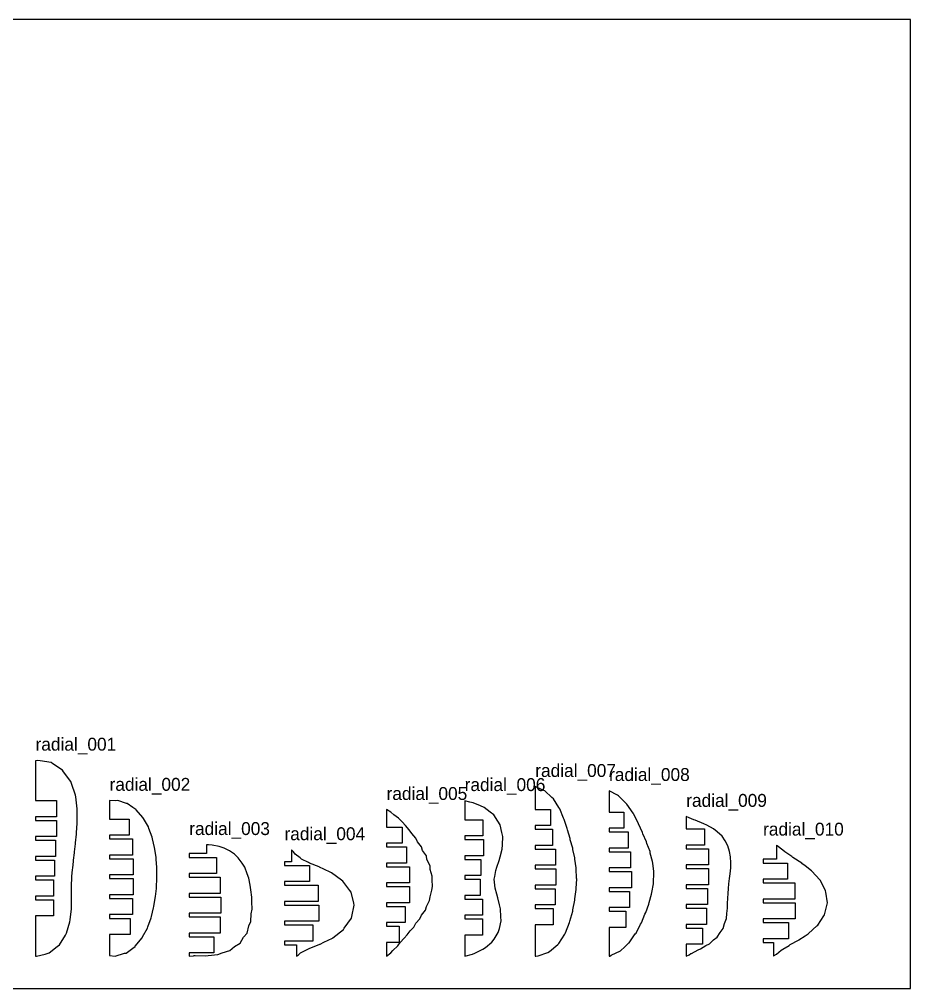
# Model space of a CAD drawing. Header units: metres. Extents: x 0 to 600, y 0 to 300.
# Drawn here: x 324.1 to 600, y 0 to 300 of the extents above; entities that cross this region are included whole.
import ezdxf

# ---------------------------------------------------------------- set-up
doc = ezdxf.new("R2010")
doc.units = ezdxf.units.M

msp = doc.modelspace()

# ---------------------------------------------------------------- linework, layer by layer
at = {"layer": 'radial_001'}
for p, q in [((329.620901, 70.657818), (329.060022, 70.515674)), ((329.060022, 70.515674), (329.060022, 58.22056)), ((330.464667, 70.458354), (329.620901, 70.657818)), ((333.860228, 69.986688), (330.464667, 70.458354)), ((334.404659, 69.56778), (333.860228, 69.986688)), ((337.448438, 67.664497), (334.404659, 69.56778)), ((337.771467, 67.134414), (337.448438, 67.664497)), ((340.005778, 64.091891), (337.771467, 67.134414)), ((340.16379, 63.527364), (340.005778, 64.091891)), ((341.449943, 59.877755), (340.16379, 63.527364)), ((329.060022, 58.22056), (335.519335, 58.22056)), ((335.519335, 58.22056), (335.519335, 53.22056)), ((341.500223, 59.336846), (341.449943, 59.877755)), ((341.982671, 55.608746), (341.500223, 59.336846)), ((341.957383, 51.673544), (341.983637, 55.126783)), ((341.983637, 55.126783), (341.982671, 55.608746)), ((335.519335, 53.22056), (329.060022, 53.22056)), ((329.060022, 53.22056), (329.060022, 52.077933)), ((329.060022, 52.077933), (335.51024, 52.077933)), ((335.51024, 52.077933), (335.51024, 47.077933)), ((341.706267, 48.206957), (341.952965, 51.256486)), ((341.952965, 51.256486), (341.957383, 51.673544)), ((341.710334, 47.837004), (341.706267, 48.206957)), ((335.51024, 47.077933), (329.060022, 47.077933)), ((329.060022, 47.077933), (329.060022, 45.935307)), ((329.060022, 45.935307), (335.21713, 45.935307)), ((335.21713, 45.935307), (335.21713, 40.935307)), ((341.421796, 44.806352), (341.421999, 45.152717)), ((341.421999, 45.152717), (341.710334, 47.837004)), ((340.863121, 39.773208), (341.12509, 42.042743)), ((341.12509, 42.042743), (341.148999, 42.380402)), ((341.148999, 42.380402), (341.421796, 44.806352)), ((335.21713, 40.935307), (329.060022, 40.935307)), ((329.060022, 40.935307), (329.060022, 39.79268)), ((329.060022, 39.79268), (334.910758, 39.79268)), ((334.910758, 39.79268), (334.910758, 34.79268)), ((340.565678, 37.242809), (340.808404, 39.438697)), ((340.808404, 39.438697), (340.863121, 39.773208)), ((340.321453, 34.688588), (340.493627, 36.905984)), ((340.493627, 36.905984), (340.565678, 37.242809)), ((334.910758, 34.79268), (329.060022, 34.79268)), ((329.060022, 34.79268), (329.060022, 33.650054)), ((329.060022, 33.650054), (334.653437, 33.650054)), ((334.653437, 33.650054), (334.653437, 28.650054)), ((340.213343, 31.957848), (340.260383, 34.333314)), ((340.260383, 34.333314), (340.321453, 34.688588)), ((340.184926, 31.555111), (340.213343, 31.957848)), ((340.240087, 28.864352), (340.184926, 31.555111)), ((334.653437, 28.650054), (329.060022, 28.650054)), ((329.060022, 28.650054), (329.060022, 27.507427)), ((329.060022, 27.507427), (334.645836, 27.507427)), ((334.645836, 27.507427), (334.645836, 22.507427)), ((340.227455, 25.284493), (340.233308, 28.385562)), ((340.233308, 28.385562), (340.240087, 28.864352)), ((339.831839, 21.286764), (340.191317, 24.721033)), ((340.191317, 24.721033), (340.227455, 25.284493)), ((334.645836, 22.507427), (329.060022, 22.507427)), ((329.060022, 22.507427), (329.060022, 10.025899)), ((339.689639, 20.658511), (339.831839, 21.286764)), ((338.661756, 17.206086), (339.689639, 20.658511)), ((336.45915, 13.595418), (338.32206, 16.559201)), ((338.32206, 16.559201), (338.661756, 17.206086)), ((333.241151, 11.054313), (335.798595, 13.006253)), ((335.798595, 13.006253), (336.45915, 13.595418)), ((329.060022, 10.025899), (329.323102, 10)), ((329.323102, 10), (332.014427, 10.667447)), ((332.014427, 10.667447), (333.241151, 11.054313))]:
    msp.add_line(p, q, dxfattribs=at)
at = {"layer": 'radial_002'}
for p, q in [((353.768889, 58.084907), (351.983637, 58.176688)), ((351.983637, 58.176688), (351.983637, 52.462589)), ((354.503012, 58.224809), (353.768889, 58.084907)), ((357.253864, 57.269227), (354.503012, 58.224809)), ((357.467167, 57.25608), (357.253864, 57.269227)), ((359.23215, 56.029731), (357.467167, 57.25608)), ((360.126018, 55.428822), (359.23215, 56.029731)), ((360.199565, 55.332745), (360.126018, 55.428822)), ((362.331559, 52.981938), (360.199565, 55.332745)), ((351.983637, 52.462589), (358.010889, 52.462589)), ((358.010889, 52.462589), (358.010889, 47.462589)), ((362.480832, 52.660402), (362.331559, 52.981938)), ((364.010759, 50.056908), (362.480832, 52.660402)), ((364.143051, 49.601217), (364.010759, 50.056908)), ((365.174208, 46.905419), (364.143051, 49.601217)), ((358.010889, 47.462589), (351.983637, 47.462589)), ((351.983637, 47.462589), (351.983637, 46.319963)), ((351.983637, 46.319963), (359.123735, 46.319963)), ((359.123735, 46.319963), (359.123735, 41.319963)), ((365.275549, 46.398083), (365.174208, 46.905419)), ((365.920408, 43.71411), (365.275549, 46.398083)), ((366.003764, 43.201655), (365.920408, 43.71411)), ((366.36632, 40.578426), (366.003764, 43.201655)), ((359.123735, 41.319963), (351.983637, 41.319963)), ((351.983637, 41.319963), (351.983637, 40.177336)), ((351.983637, 40.177336), (359.317597, 40.177336)), ((359.317597, 40.177336), (359.317597, 35.177336)), ((366.435347, 40.073774), (366.36632, 40.578426)), ((366.598187, 37.516891), (366.435347, 40.073774)), ((366.638853, 37.018868), (366.598187, 37.516891)), ((366.656194, 34.505304), (366.638853, 37.018868)), ((359.317597, 35.177336), (351.983637, 35.177336)), ((351.983637, 35.177336), (351.983637, 34.03471)), ((351.983637, 34.03471), (359.317099, 34.03471)), ((359.317099, 34.03471), (359.317099, 29.03471)), ((366.544154, 31.506779), (366.650328, 34.015237)), ((366.650328, 34.015237), (366.656194, 34.505304)), ((366.24493, 28.487115), (366.486677, 31.031696)), ((366.486677, 31.031696), (366.544154, 31.506779)), ((359.317099, 29.03471), (351.983637, 29.03471)), ((351.983637, 29.03471), (351.983637, 27.892083)), ((351.983637, 27.892083), (359.055796, 27.892083)), ((359.055796, 27.892083), (359.055796, 22.892083)), ((365.728077, 25.419726), (366.150774, 28.033165)), ((366.150774, 28.033165), (366.24493, 28.487115)), ((364.944192, 22.291465), (365.624084, 24.986529)), ((365.624084, 24.986529), (365.728077, 25.419726)), ((359.055796, 22.892083), (351.983637, 22.892083)), ((351.983637, 22.892083), (351.983637, 21.749456)), ((351.983637, 21.749456), (358.336618, 21.749456)), ((358.336618, 21.749456), (358.336618, 16.749456)), ((363.80902, 19.122255), (364.850373, 21.878555)), ((364.850373, 21.878555), (364.944192, 22.291465)), ((362.19567, 16.001766), (363.726017, 18.750156)), ((363.726017, 18.750156), (363.80902, 19.122255)), ((358.336618, 16.749456), (351.983637, 16.749456)), ((351.983637, 16.749456), (351.983637, 10.237998)), ((359.959515, 13.122031), (362.119969, 15.731947)), ((362.119969, 15.731947), (362.19567, 16.001766)), ((357.101848, 11.022336), (359.23215, 12.510025)), ((359.23215, 12.510025), (359.929255, 13.050991)), ((359.929255, 13.050991), (359.959515, 13.122031)), ((351.983637, 10.237998), (353.746151, 10)), ((353.746151, 10), (356.595273, 10.99047)), ((356.595273, 10.99047), (357.101848, 11.022336))]:
    msp.add_line(p, q, dxfattribs=at)
at = {"layer": 'radial_003'}
for p, q in [((382.646505, 44.527283), (381.96693, 44.537219)), ((381.96693, 44.537219), (381.96693, 41.776503)), ((383.768782, 44.398763), (382.646505, 44.527283)), ((385.879372, 43.99128), (383.768782, 44.398763)), ((387.424314, 43.464786), (385.879372, 43.99128)), ((389.073445, 42.674211), (387.424314, 43.464786)), ((390.623657, 41.56461), (389.073445, 42.674211)), ((381.96693, 41.776503), (376.656194, 41.776503)), ((376.656194, 41.776503), (376.656194, 40.633877)), ((376.656194, 40.633877), (385.069533, 40.633877)), ((385.069533, 40.633877), (385.069533, 35.633877)), ((391.80968, 40.483835), (390.623657, 41.56461)), ((393.039104, 38.825295), (391.80968, 40.483835)), ((393.822251, 37.566759), (393.039104, 38.825295)), ((394.623454, 35.543491), (393.822251, 37.566759)), ((385.069533, 35.633877), (376.656194, 35.633877)), ((376.656194, 35.633877), (376.656194, 34.49125)), ((376.656194, 34.49125), (386.275519, 34.49125)), ((386.275519, 34.49125), (386.275519, 29.49125)), ((395.089712, 34.193372), (394.623454, 35.543491)), ((395.548453, 31.995578), (395.089712, 34.193372)), ((395.768936, 30.599814), (395.548453, 31.995578)), ((396.026833, 28.329151), (395.768936, 30.599814)), ((386.275519, 29.49125), (376.656194, 29.49125)), ((376.656194, 29.49125), (376.656194, 28.348623)), ((376.656194, 28.348623), (386.394463, 28.348623)), ((386.394463, 28.348623), (386.394463, 23.348623)), ((396.025311, 26.90436), (396.026833, 28.329151)), ((395.872149, 23.145056), (396.133333, 24.585722)), ((396.133333, 24.585722), (396.025311, 26.90436)), ((386.394463, 23.348623), (376.656194, 23.348623)), ((376.656194, 23.348623), (376.656194, 22.205997)), ((376.656194, 22.205997), (386.199604, 22.205997)), ((386.199604, 22.205997), (386.199604, 17.205997)), ((395.73238, 20.817675), (395.872149, 23.145056)), ((394.556166, 17.204618), (395.11873, 19.399175)), ((395.11873, 19.399175), (395.73238, 20.817675)), ((386.199604, 17.205997), (376.656194, 17.205997)), ((376.656194, 17.205997), (376.656194, 16.06337)), ((376.656194, 16.06337), (384.282919, 16.06337)), ((384.282919, 16.06337), (384.282919, 11.06337)), ((392.391218, 14.073191), (393.464738, 15.891179)), ((393.464738, 15.891179), (394.556166, 17.204618)), ((389.263557, 11.782214), (390.69882, 12.994299)), ((390.69882, 12.994299), (392.391218, 14.073191)), ((384.282919, 11.06337), (376.656194, 11.06337)), ((376.656194, 11.06337), (376.656194, 10)), ((376.656194, 10), (377.937828, 10.174507)), ((377.937828, 10.174507), (378.143664, 10.224136)), ((378.143664, 10.224136), (378.521534, 10.22863)), ((378.521534, 10.22863), (381.635846, 10.16652)), ((381.635846, 10.16652), (382.463212, 10.283493)), ((382.463212, 10.283493), (385.503538, 10.524784)), ((385.503538, 10.524784), (386.892468, 11.083545)), ((386.892468, 11.083545), (389.263557, 11.782214))]:
    msp.add_line(p, q, dxfattribs=at)
at = {"layer": 'radial_004'}
for p, q in [((408.936372, 42.306138), (408.336787, 42.936018)), ((408.336787, 42.936018), (408.336787, 39.26443)), ((409.460786, 41.630726), (408.936372, 42.306138)), ((408.336787, 39.26443), (406.133333, 39.26443)), ((406.133333, 39.26443), (406.133333, 38.121803)), ((410.954406, 40.470668), (409.460786, 41.630726)), ((411.405858, 40.106974), (410.954406, 40.470668)), ((413.550055, 39.036161), (411.405858, 40.106974)), ((413.87841, 38.859055), (413.550055, 39.036161)), ((406.133333, 38.121803), (413.896401, 38.121803)), ((416.877473, 37.668303), (413.87841, 38.859055)), ((413.896401, 38.121803), (413.896401, 33.121803)), ((416.980224, 37.61422), (416.877473, 37.668303)), ((418.360563, 36.968066), (416.980224, 37.61422)), ((420.473282, 35.979151), (418.360563, 36.968066)), ((413.896401, 33.121803), (406.133333, 33.121803)), ((406.133333, 33.121803), (406.133333, 31.979177)), ((420.654289, 35.881523), (420.473282, 35.979151)), ((423.83712, 33.584496), (420.654289, 35.881523)), ((424.200219, 33.280425), (423.83712, 33.584496)), ((426.424364, 30.328784), (424.200219, 33.280425)), ((406.133333, 31.979177), (416.541117, 31.979177)), ((416.541117, 31.979177), (416.541117, 26.979177)), ((426.764286, 29.822585), (426.424364, 30.328784)), ((427.59895, 26.426911), (426.764286, 29.822585)), ((416.541117, 26.979177), (406.133333, 26.979177)), ((406.133333, 26.979177), (406.133333, 25.83655)), ((406.133333, 25.83655), (416.756921, 25.83655)), ((416.756921, 25.83655), (416.756921, 20.83655)), ((426.992809, 22.351222), (427.746722, 25.817077)), ((427.746722, 25.817077), (427.59895, 26.426911)), ((424.66487, 18.65971), (426.9095, 21.792399)), ((426.9095, 21.792399), (426.992809, 22.351222)), ((416.756921, 20.83655), (406.133333, 20.83655)), ((406.133333, 20.83655), (406.133333, 19.693923)), ((406.133333, 19.693923), (414.930403, 19.693923)), ((414.930403, 19.693923), (414.930403, 14.693923)), ((421.111729, 15.764386), (424.458245, 18.284398)), ((424.458245, 18.284398), (424.66487, 18.65971)), ((418.360562, 14.353336), (420.968868, 15.621964)), ((420.968868, 15.621964), (421.111729, 15.764386)), ((414.930403, 14.693923), (406.133333, 14.693923)), ((406.133333, 14.693923), (406.133333, 13.551297)), ((406.133333, 13.551297), (409.891722, 13.551297)), ((409.891722, 13.551297), (409.891722, 10)), ((411.065762, 11.053066), (413.338486, 12.173085)), ((413.338486, 12.173085), (413.765145, 12.434336)), ((413.765145, 12.434336), (417.051218, 13.741661)), ((417.051218, 13.741661), (417.178253, 13.793654)), ((417.178253, 13.793654), (418.360562, 14.353336)), ((409.891722, 10), (410.477049, 10.438243)), ((410.477049, 10.438243), (411.065762, 11.053066))]:
    msp.add_line(p, q, dxfattribs=at)
at = {"layer": 'radial_005'}
for p, q in [((439.055232, 54.597471), (437.746722, 55.391871)), ((437.746722, 55.391871), (437.746722, 50.010802)), ((440.029436, 53.829375), (439.055232, 54.597471)), ((441.433066, 52.709215), (440.029436, 53.829375)), ((442.548961, 51.600231), (441.433066, 52.709215)), ((443.609691, 50.47144), (442.548961, 51.600231)), ((437.746722, 50.010802), (442.528735, 50.010802)), ((442.528735, 50.010802), (442.528735, 45.010802)), ((444.772135, 49.161387), (443.609691, 50.47144)), ((445.555319, 48.017689), (444.772135, 49.161387)), ((446.760733, 46.592727), (445.555319, 48.017689)), ((442.528735, 45.010802), (437.746722, 45.010802)), ((437.746722, 45.010802), (437.746722, 43.868176)), ((447.307311, 45.438837), (446.760733, 46.592727)), ((448.549286, 43.904362), (447.307311, 45.438837)), ((437.746722, 43.868176), (443.882593, 43.868176)), ((443.882593, 43.868176), (443.882593, 38.868176)), ((448.890241, 42.750195), (448.549286, 43.904362)), ((450.093224, 41.056821), (448.890241, 42.750195)), ((450.258443, 39.913969), (450.093224, 41.056821)), ((451.266482, 38.018958), (450.258443, 39.913969)), ((443.882593, 38.868176), (437.746722, 38.868176)), ((437.746722, 38.868176), (437.746722, 37.725549)), ((437.746722, 37.725549), (444.811138, 37.725549)), ((444.811138, 37.725549), (444.811138, 32.725549)), ((451.290037, 36.896528), (451.266482, 38.018958)), ((451.914234, 34.820537), (451.290037, 36.896528)), ((451.831036, 33.719303), (451.914234, 34.820537)), ((451.927611, 31.56345), (451.831036, 33.719303)), ((444.811138, 32.725549), (437.746722, 32.725549)), ((437.746722, 32.725549), (437.746722, 31.582922)), ((437.746722, 31.582922), (444.836731, 31.582922)), ((444.836731, 31.582922), (444.836731, 26.582922)), ((451.296649, 28.387669), (451.76029, 30.473169)), ((451.76029, 30.473169), (451.927611, 31.56345)), ((450.119129, 25.415374), (451.043516, 27.292253)), ((451.043516, 27.292253), (451.296649, 28.387669)), ((444.836731, 26.582922), (437.746722, 26.582922)), ((437.746722, 26.582922), (437.746722, 25.440296)), ((437.746722, 25.440296), (443.550949, 25.440296)), ((443.550949, 25.440296), (443.550949, 20.440296)), ((448.567413, 22.70209), (449.755959, 24.301397)), ((449.755959, 24.301397), (450.119129, 25.415374)), ((446.825432, 20.217805), (448.060364, 21.561099)), ((448.060364, 21.561099), (448.567413, 22.70209)), ((443.550949, 20.440296), (437.746722, 20.440296)), ((437.746722, 20.440296), (437.746722, 19.297669)), ((437.746722, 19.297669), (441.636313, 19.297669)), ((441.636313, 19.297669), (441.636313, 14.297669)), ((445.018001, 17.871418), (446.140221, 19.040118)), ((446.140221, 19.040118), (446.825432, 20.217805)), ((441.98936, 14.237125), (443.16736, 15.570288)), ((443.16736, 15.570288), (444.116123, 16.636571)), ((444.116123, 16.636571), (445.018001, 17.871418)), ((441.636313, 14.297669), (437.746722, 14.297669)), ((437.746722, 14.297669), (437.746722, 10)), ((439.63471, 11.773274), (441.203578, 13.280006)), ((441.203578, 13.280006), (441.98936, 14.237125)), ((437.746722, 10), (439.020636, 11.044817)), ((439.020636, 11.044817), (439.63471, 11.773274))]:
    msp.add_line(p, q, dxfattribs=at)
at = {"layer": 'radial_006'}
for p, q in [((463.574061, 57.75214), (461.927611, 58.146495)), ((461.927611, 58.146495), (461.927611, 52.281086)), ((464.604297, 57.490071), (463.574061, 57.75214)), ((466.829594, 56.53098), (464.604297, 57.490071)), ((467.99502, 56.064443), (466.829594, 56.53098)), ((469.8365, 54.602629), (467.99502, 56.064443)), ((470.915915, 53.821042), (469.8365, 54.602629)), ((461.927611, 52.281086), (467.534229, 52.281086)), ((467.534229, 52.281086), (467.534229, 47.281086)), ((472.166662, 51.835121), (470.915915, 53.821042)), ((472.936508, 50.725339), (472.166662, 51.835121)), ((473.449973, 48.352605), (472.936508, 50.725339)), ((473.7814, 47.03244), (473.449973, 48.352605)), ((467.534229, 47.281086), (461.927611, 47.281086)), ((461.927611, 47.281086), (461.927611, 46.138459)), ((461.927611, 46.138459), (467.762326, 46.138459)), ((467.762326, 46.138459), (467.762326, 41.138459)), ((473.591021, 44.533886), (473.7814, 47.03244)), ((472.882776, 40.840356), (473.513649, 43.191782)), ((473.513649, 43.191782), (473.591021, 44.533886)), ((467.762326, 41.138459), (461.927611, 41.138459)), ((461.927611, 41.138459), (461.927611, 39.995833)), ((461.927611, 39.995833), (466.94087, 39.995833)), ((466.94087, 39.995833), (466.94087, 34.995833)), ((471.911699, 37.576258), (472.564179, 39.632206)), ((472.564179, 39.632206), (472.882776, 40.840356)), ((471.279733, 34.738315), (471.57107, 36.551607)), ((471.57107, 36.551607), (471.911699, 37.576258)), ((466.94087, 34.995833), (461.927611, 34.995833)), ((461.927611, 34.995833), (461.927611, 33.853206)), ((461.927611, 33.853206), (466.758955, 33.853206)), ((466.758955, 33.853206), (466.758955, 28.853206)), ((471.098123, 33.833734), (471.279733, 34.738315)), ((471.312311, 32.056754), (471.098123, 33.833734)), ((471.374331, 31.141834), (471.312311, 32.056754)), ((471.937044, 29.185185), (471.374331, 31.141834)), ((466.758955, 28.853206), (461.927611, 28.853206)), ((461.927611, 28.853206), (461.927611, 27.71058)), ((461.927611, 27.71058), (467.477109, 27.71058)), ((467.477109, 27.71058), (467.477109, 22.71058)), ((472.190214, 28.135746), (471.937044, 29.185185)), ((472.746274, 25.906965), (472.190214, 28.135746)), ((473.00292, 24.687829), (472.746274, 25.906965)), ((473.162105, 22.268462), (473.00292, 24.687829)), ((467.477109, 22.71058), (461.927611, 22.71058)), ((461.927611, 22.71058), (461.927611, 21.567953)), ((461.927611, 21.567953), (467.480402, 21.567953)), ((467.480402, 21.567953), (467.480402, 16.567953)), ((473.192543, 20.975958), (473.162105, 22.268462)), ((472.337702, 17.402898), (472.669823, 18.585077)), ((472.669823, 18.585077), (473.192543, 20.975958)), ((467.480402, 16.567953), (461.927611, 16.567953)), ((461.927611, 16.567953), (461.927611, 10)), ((470.373178, 14.390684), (471.03581, 15.296428)), ((471.03581, 15.296428), (472.337702, 17.402898)), ((465.060002, 10.995002), (467.560395, 12.171026)), ((467.560395, 12.171026), (468.380292, 12.74215)), ((468.380292, 12.74215), (470.373178, 14.390684)), ((461.927611, 10), (464.306115, 10.695311)), ((464.306115, 10.695311), (465.060002, 10.995002))]:
    msp.add_line(p, q, dxfattribs=at)
at = {"layer": 'radial_007'}
for p, q in [((485.930904, 61.543154), (483.7814, 62.509381)), ((483.7814, 62.509381), (483.7814, 55.477485)), ((486.767322, 61.258594), (485.930904, 61.543154)), ((488.932871, 59.171834), (486.767322, 61.258594)), ((489.462081, 58.771928), (488.932871, 59.171834)), ((491.080561, 56.102134), (489.462081, 58.771928)), ((483.7814, 55.477485), (488.486762, 55.477485)), ((488.486762, 55.477485), (488.486762, 50.477485)), ((491.410636, 55.661755), (491.080561, 56.102134)), ((492.562886, 52.802021), (491.410636, 55.661755)), ((492.758682, 52.361071), (492.562886, 52.802021)), ((493.649986, 49.562699), (492.758682, 52.361071)), ((488.486762, 50.477485), (483.7814, 50.477485)), ((483.7814, 50.477485), (483.7814, 49.334859)), ((483.7814, 49.334859), (489.144316, 49.334859)), ((489.144316, 49.334859), (489.144316, 44.334859)), ((493.75606, 49.141237), (493.649986, 49.562699)), ((494.561079, 46.467067), (493.75606, 49.141237)), ((494.610827, 46.073166), (494.561079, 46.467067)), ((495.377526, 43.457024), (494.610827, 46.073166)), ((489.144316, 44.334859), (483.7814, 44.334859)), ((483.7814, 44.334859), (483.7814, 43.192232)), ((483.7814, 43.192232), (490.066115, 43.192232)), ((490.066115, 43.192232), (490.066115, 38.192232)), ((495.398021, 43.090878), (495.377526, 43.457024)), ((496.049483, 40.440059), (495.398021, 43.090878)), ((496.062703, 40.095489), (496.049483, 40.440059)), ((496.476115, 37.364644), (496.062703, 40.095489)), ((490.066115, 38.192232), (483.7814, 38.192232)), ((483.7814, 38.192232), (483.7814, 37.049606)), ((483.7814, 37.049606), (490.182962, 37.049606)), ((490.182962, 37.049606), (490.182962, 32.049606)), ((496.496272, 37.030133), (496.476115, 37.364644)), ((496.595928, 34.229087), (496.496272, 37.030133)), ((496.425793, 31.040309), (496.62563, 33.890666)), ((496.62563, 33.890666), (496.595928, 34.229087)), ((490.182962, 32.049606), (483.7814, 32.049606)), ((483.7814, 32.049606), (483.7814, 30.906979)), ((483.7814, 30.906979), (489.984205, 30.906979)), ((489.984205, 30.906979), (489.984205, 25.906979)), ((496.026344, 27.772411), (496.455443, 30.686053)), ((496.455443, 30.686053), (496.425793, 31.040309)), ((495.419959, 24.372885), (496.037701, 27.39607)), ((496.037701, 27.39607), (496.026344, 27.772411)), ((489.984205, 25.906979), (483.7814, 25.906979)), ((483.7814, 25.906979), (483.7814, 24.764353)), ((483.7814, 24.764353), (489.3745, 24.764353)), ((489.3745, 24.764353), (489.3745, 19.764353)), ((495.390478, 23.975398), (495.419959, 24.372885)), ((494.520372, 20.830108), (495.390478, 23.975398)), ((489.3745, 19.764353), (483.7814, 19.764353)), ((483.7814, 19.764353), (483.7814, 10.010669)), ((493.132616, 17.26772), (494.425286, 20.420365)), ((494.425286, 20.420365), (494.520372, 20.830108)), ((491.04328, 13.998131), (492.94495, 16.864197)), ((492.94495, 16.864197), (493.132616, 17.26772)), ((488.162436, 11.474848), (490.733327, 13.631617)), ((490.733327, 13.631617), (491.04328, 13.998131)), ((483.7814, 10.010669), (483.975262, 10)), ((483.975262, 10), (484.637993, 10.133304)), ((484.637993, 10.133304), (487.696795, 11.191776)), ((487.696795, 11.191776), (488.162436, 11.474848))]:
    msp.add_line(p, q, dxfattribs=at)
at = {"layer": 'radial_008'}
for p, q in [((509.212667, 59.8481), (506.62563, 61.265922)), ((506.62563, 61.265922), (506.62563, 54.659994)), ((509.533607, 59.649268), (509.212667, 59.8481)), ((511.405553, 57.809311), (509.533607, 59.649268)), ((512.08189, 57.149743), (511.405553, 57.809311)), ((512.128694, 57.100965), (512.08189, 57.149743)), ((514.062772, 54.264681), (512.128694, 57.100965)), ((506.62563, 54.659994), (511.245234, 54.659994)), ((511.245234, 54.659994), (511.245234, 49.659994)), ((514.191678, 54.068913), (514.062772, 54.264681)), ((515.644039, 51.281209), (514.191678, 54.068913)), ((515.785747, 50.973016), (515.644039, 51.281209)), ((511.245234, 49.659994), (506.62563, 49.659994)), ((506.62563, 49.659994), (506.62563, 48.517368)), ((506.62563, 48.517368), (512.508299, 48.517368)), ((512.508299, 48.517368), (512.508299, 43.517368)), ((517.002775, 48.337162), (515.785747, 50.973016)), ((517.128777, 47.941971), (517.002775, 48.337162)), ((518.239711, 45.425038), (517.128777, 47.941971)), ((518.339179, 44.957861), (518.239711, 45.425038)), ((512.508299, 43.517368), (506.62563, 43.517368)), ((506.62563, 43.517368), (506.62563, 42.374741)), ((506.62563, 42.374741), (513.309664, 42.374741)), ((513.309664, 42.374741), (513.309664, 37.374741)), ((519.323206, 42.463153), (518.339179, 44.957861)), ((519.390774, 41.935602), (519.323206, 42.463153)), ((520.127086, 39.389859), (519.390774, 41.935602)), ((520.158032, 38.816186), (520.127086, 39.389859)), ((513.309664, 37.374741), (506.62563, 37.374741)), ((506.62563, 37.374741), (506.62563, 36.232114)), ((506.62563, 36.232114), (513.571605, 36.232114)), ((513.571605, 36.232114), (513.571605, 31.232114)), ((520.52029, 36.212642), (520.158032, 38.816186)), ((520.509193, 35.611703), (520.52029, 36.212642)), ((520.441519, 32.993913), (520.509193, 35.611703)), ((513.571605, 31.232114), (506.62563, 31.232114)), ((506.62563, 31.232114), (506.62563, 30.089488)), ((506.62563, 30.089488), (512.983773, 30.089488)), ((512.983773, 30.089488), (512.983773, 25.089488)), ((519.92453, 29.800555), (520.382543, 32.388217)), ((520.382543, 32.388217), (520.441519, 32.993913)), ((519.070078, 26.655332), (519.812764, 29.214025)), ((519.812764, 29.214025), (519.92453, 29.800555)), ((512.983773, 25.089488), (506.62563, 25.089488)), ((506.62563, 25.089488), (506.62563, 23.946861)), ((517.975083, 23.525184), (518.903281, 26.111323)), ((518.903281, 26.111323), (519.070078, 26.655332)), ((506.62563, 23.946861), (511.861848, 23.946861)), ((511.861848, 23.946861), (511.861848, 18.946861)), ((516.653976, 20.366948), (517.756103, 23.047047)), ((517.756103, 23.047047), (517.975083, 23.525184)), ((511.861848, 18.946861), (506.62563, 18.946861)), ((506.62563, 18.946861), (506.62563, 10)), ((515.010346, 17.210369), (516.397164, 19.982226)), ((516.397164, 19.982226), (516.653976, 20.366948)), ((512.891425, 14.217574), (514.757894, 16.953848)), ((514.757894, 16.953848), (515.010346, 17.210369)), ((510.251411, 11.791341), (511.405558, 12.837259)), ((511.405558, 12.837259), (512.744442, 14.121786)), ((512.744442, 14.121786), (512.891425, 14.217574)), ((506.62563, 10), (506.827007, 10.025022)), ((506.827007, 10.025022), (507.294555, 10.311858)), ((507.294555, 10.311858), (510.164954, 11.691674)), ((510.164954, 11.691674), (510.251411, 11.791341))]:
    msp.add_line(p, q, dxfattribs=at)
at = {"layer": 'radial_009'}
for p, q in [((531.397669, 52.878372), (530.52029, 53.254991)), ((530.52029, 53.254991), (530.52029, 49.441973)), ((532.867673, 52.285624), (531.397669, 52.878372)), ((533.252208, 52.156385), (532.867673, 52.285624)), ((535.965401, 51.051382), (533.252208, 52.156385)), ((536.911622, 50.612552), (535.965401, 51.051382)), ((530.52029, 49.441973), (536.132251, 49.441973)), ((536.132251, 49.441973), (536.132251, 44.441973)), ((539.006311, 49.425626), (536.911622, 50.612552)), ((540.140151, 48.525327), (539.006311, 49.425626)), ((541.611865, 47.136541), (540.140151, 48.525327)), ((542.543935, 45.734213), (541.611865, 47.136541)), ((543.410294, 44.178408), (542.543935, 45.734213)), ((536.132251, 44.441973), (530.52029, 44.441973)), ((530.52029, 44.441973), (530.52029, 43.299347)), ((530.52029, 43.299347), (537.415833, 43.299347)), ((537.415833, 43.299347), (537.415833, 38.299347)), ((543.905189, 42.423699), (543.410294, 44.178408)), ((544.251492, 40.801619), (543.905189, 42.423699)), ((544.318803, 38.939598), (544.251492, 40.801619)), ((537.415833, 38.299347), (530.52029, 38.299347)), ((530.52029, 38.299347), (530.52029, 37.15672)), ((530.52029, 37.15672), (537.401112, 37.15672)), ((537.401112, 37.15672), (537.401112, 32.15672)), ((544.131896, 35.570957), (544.300385, 37.351737)), ((544.300385, 37.351737), (544.318803, 38.939598)), ((543.759545, 32.419412), (543.950103, 34.071971)), ((543.950103, 34.071971), (544.131896, 35.570957)), ((537.401112, 32.15672), (530.52029, 32.15672)), ((530.52029, 32.15672), (530.52029, 31.014094)), ((530.52029, 31.014094), (537.062604, 31.014094)), ((537.062604, 31.014094), (537.062604, 26.014094)), ((543.487166, 29.403009), (543.602775, 30.994621)), ((543.602775, 30.994621), (543.759545, 32.419412)), ((543.341117, 26.369593), (543.444721, 27.983806)), ((543.444721, 27.983806), (543.487166, 29.403009)), ((537.062604, 26.014094), (530.52029, 26.014094)), ((530.52029, 26.014094), (530.52029, 24.871467)), ((530.52029, 24.871467), (536.804794, 24.871467)), ((536.804794, 24.871467), (536.804794, 19.871467)), ((543.084079, 23.254108), (543.350373, 24.89206)), ((543.350373, 24.89206), (543.341117, 26.369593)), ((542.370737, 20.176548), (542.97201, 21.717602)), ((542.97201, 21.717602), (543.084079, 23.254108)), ((536.804794, 19.871467), (530.52029, 19.871467)), ((530.52029, 19.871467), (530.52029, 18.728841)), ((530.52029, 18.728841), (535.564285, 18.728841)), ((535.564285, 18.728841), (535.564285, 13.728841)), ((540.984292, 17.390252), (541.956125, 18.650399)), ((541.956125, 18.650399), (542.370737, 20.176548)), ((537.703684, 13.866243), (538.977155, 15.110843)), ((538.977155, 15.110843), (540.154082, 15.971297)), ((540.154082, 15.971297), (540.984292, 17.390252)), ((535.564285, 13.728841), (530.52029, 13.728841)), ((530.52029, 13.728841), (530.52029, 10)), ((534.221358, 11.99987), (534.935824, 12.279629)), ((534.935824, 12.279629), (536.619613, 13.366888)), ((536.619613, 13.366888), (537.703684, 13.866243)), ((530.52029, 10), (531.397669, 10.491939)), ((531.397669, 10.491939), (531.987726, 10.825215)), ((531.987726, 10.825215), (532.166573, 10.917956)), ((532.166573, 10.917956), (534.221358, 11.99987))]:
    msp.add_line(p, q, dxfattribs=at)
at = {"layer": 'radial_010'}
for p, q in [((558.731351, 44.15918), (558.4553, 44.362761)), ((558.4553, 44.362761), (558.4553, 40.016294)), ((560.442602, 42.806393), (558.731351, 44.15918)), ((561.04664, 42.362254), (560.442602, 42.806393)), ((563.266792, 40.84778), (561.04664, 42.362254)), ((558.4553, 40.016294), (554.318803, 40.016294)), ((554.318803, 40.016294), (554.318803, 38.873667)), ((563.569838, 40.607438), (563.266792, 40.84778)), ((566.302894, 38.791739), (563.569838, 40.607438)), ((554.318803, 38.873667), (561.889759, 38.873667)), ((561.889759, 38.873667), (561.889759, 33.873667)), ((566.366052, 38.732592), (566.302894, 38.791739)), ((567.303424, 38.002153), (566.366052, 38.732592)), ((569.272217, 36.498418), (567.303424, 38.002153)), ((569.399405, 36.397535), (569.272217, 36.498418)), ((571.891131, 33.69589), (569.399405, 36.397535)), ((561.889759, 33.873667), (554.318803, 33.873667)), ((554.318803, 33.873667), (554.318803, 32.731041)), ((572.0803, 33.42027), (571.891131, 33.69589)), ((573.695756, 30.308902), (572.0803, 33.42027)), ((554.318803, 32.731041), (564.198219, 32.731041)), ((564.198219, 32.731041), (564.198219, 27.731041)), ((573.782425, 29.89266), (573.695756, 30.308902)), ((564.198219, 27.731041), (554.318803, 27.731041)), ((554.318803, 27.731041), (554.318803, 26.588414)), ((574.236343, 26.568941), (573.782425, 29.89266)), ((554.318803, 26.588414), (564.276243, 26.588414)), ((564.276243, 26.588414), (564.276243, 21.588414)), ((573.347676, 22.874935), (574.130321, 26.118292)), ((574.130321, 26.118292), (574.236343, 26.568941)), ((564.276243, 21.588414), (554.318803, 21.588414)), ((554.318803, 21.588414), (554.318803, 20.445787)), ((571.227465, 19.62032), (573.090417, 22.513419)), ((573.090417, 22.513419), (573.347676, 22.874935)), ((554.318803, 20.445787), (562.241079, 20.445787)), ((562.241079, 20.445787), (562.241079, 15.445787)), ((568.353321, 17.021151), (570.971615, 19.420052)), ((570.971615, 19.420052), (571.227465, 19.62032)), ((562.241079, 15.445787), (554.318803, 15.445787)), ((554.318803, 15.445787), (554.318803, 14.303161)), ((562.713591, 13.619152), (565.277484, 15.028499)), ((565.277484, 15.028499), (565.378401, 15.128184)), ((565.378401, 15.128184), (567.303423, 16.351156)), ((567.303423, 16.351156), (568.269603, 16.976895)), ((568.269603, 16.976895), (568.353321, 17.021151)), ((554.318803, 14.303161), (557.535217, 14.303161)), ((557.535217, 14.303161), (557.535217, 10)), ((559.954688, 11.858412), (560.435058, 12.183357)), ((560.435058, 12.183357), (562.43126, 13.39677)), ((562.43126, 13.39677), (562.713591, 13.619152)), ((557.535217, 10), (557.764765, 10.227806)), ((557.764765, 10.227806), (558.45954, 10.674564)), ((558.45954, 10.674564), (559.954688, 11.858412))]:
    msp.add_line(p, q, dxfattribs=at)
at = {"layer": 'sheet_boundary'}
for p, q in [((600, 300), (0, 300)), ((600, 0), (600, 300)), ((0, 0), (600, 0))]:
    msp.add_line(p, q, dxfattribs=at)

# ---------------------------------------------------------------- texts
at = {"layer": 'radial_001'}
msp.add_text('radial_001', height=4, dxfattribs=at).set_placement((329.060022, 73.657818))
at = {"layer": 'radial_002'}
msp.add_text('radial_002', height=4, dxfattribs=at).set_placement((351.983637, 61.224809))
at = {"layer": 'radial_003'}
msp.add_text('radial_003', height=4, dxfattribs=at).set_placement((376.656194, 47.537219))
at = {"layer": 'radial_004'}
msp.add_text('radial_004', height=4, dxfattribs=at).set_placement((406.133333, 45.936018))
at = {"layer": 'radial_005'}
msp.add_text('radial_005', height=4, dxfattribs=at).set_placement((437.746722, 58.391871))
at = {"layer": 'radial_006'}
msp.add_text('radial_006', height=4, dxfattribs=at).set_placement((461.927611, 61.146495))
at = {"layer": 'radial_007'}
msp.add_text('radial_007', height=4, dxfattribs=at).set_placement((483.7814, 65.509381))
at = {"layer": 'radial_008'}
msp.add_text('radial_008', height=4, dxfattribs=at).set_placement((506.62563, 64.265922))
at = {"layer": 'radial_009'}
msp.add_text('radial_009', height=4, dxfattribs=at).set_placement((530.52029, 56.254991))
at = {"layer": 'radial_010'}
msp.add_text('radial_010', height=4, dxfattribs=at).set_placement((554.318803, 47.362761))

doc.saveas('drawing.dxf')
